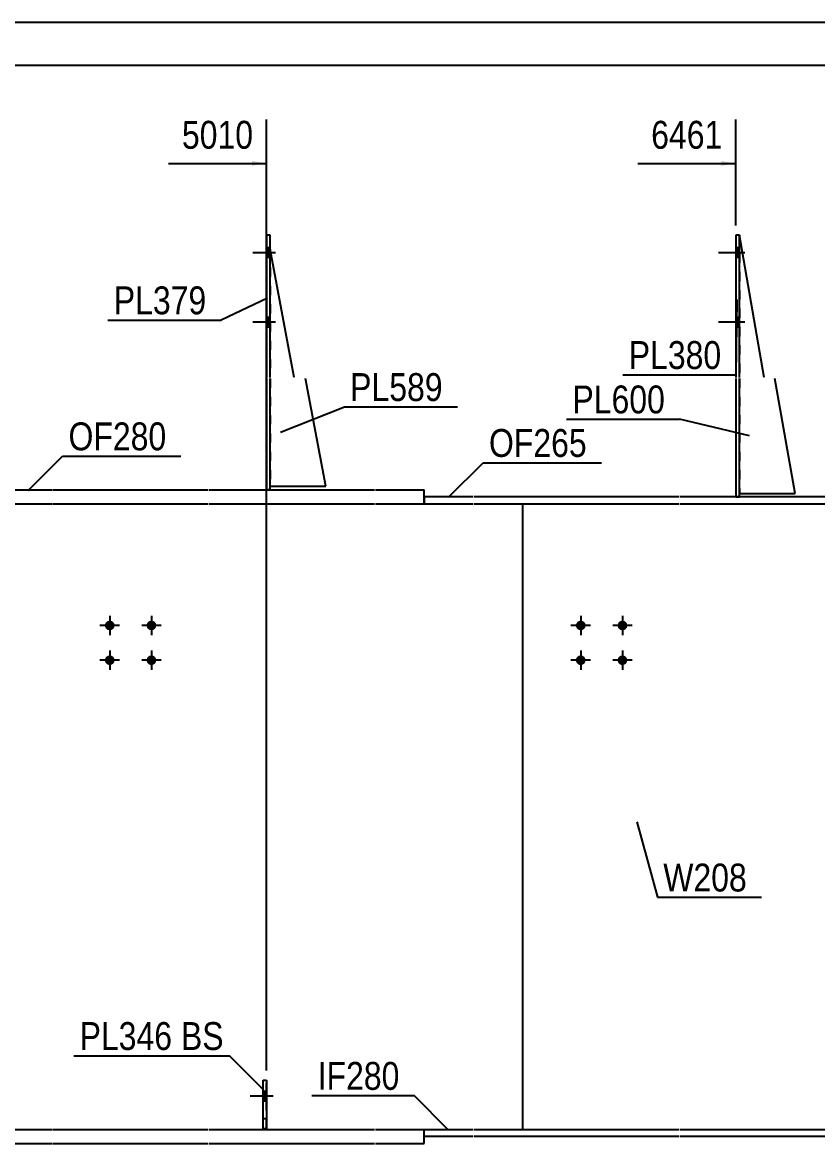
# Model space of a CAD drawing. Header units: millimetres. Extents: x -236 to 177, y -180 to 107.
# Drawn here: x -19.6 to 62, y -8.6 to 106.6 of the extents above; entities that cross this region are included whole.
import ezdxf

# ---------------------------------------------------------------- set-up
doc = ezdxf.new("R2010")
doc.units = ezdxf.units.MM
doc.linetypes.add('DXK_LINE_DOT1', pattern=[1.8814, 0.9407, -0.9407])
doc.linetypes.add('DXK_LINE_DOT2', pattern=[3.9198, 1.9599, -1.9599])
doc.styles.add('Arial Narrow', font='ARIALN.TTF', dxfattribs={"height": 0.2})

# ---------------------------------------------------------------- blocks, each defined once
blk = doc.blocks.new('Unknown-623346362-1210')
at = {"color": 5, "linetype": 'Continuous'}
blk.add_line((176.87, 106.57), (-233.13, 106.57), dxfattribs=at)
blk = doc.blocks.new('Part-623346362-2191 - 1680')
at = {"color": 2, "linetype": 'Continuous'}
for p, q in [((5.85, 84.71), (5.49, 84.71)), ((5.49, 84.71), (5.49, 70.1)), ((5.85, 70.1), (5.85, 84.71)), ((5.49, 70), (5.49, 58.57)), ((5.85, 58.57), (5.85, 70))]:
    blk.add_line(p, q, dxfattribs=at)
at = {"color": 7, "linetype": 'DXK_LINE_DOT1'}
blk.add_line((5.85, 58.57), (5.49, 58.57), dxfattribs=at)
blk = doc.blocks.new('Bolt-623346362-2204 - 1680')
at = {"linetype": 'Continuous'}
for points in [[(54.02, 82.42), (54.02, 83.42), (53.66, 83.42), (53.66, 82.42)], [(54.02, 82.42), (54.02, 83.42), (53.66, 83.42), (53.66, 82.42)], [(54.02, 75.28), (54.02, 76.28), (53.66, 76.28), (53.66, 75.28)], [(54.02, 75.28), (54.02, 76.28), (53.66, 76.28), (53.66, 75.28)]]:
    blk.add_hatch(color=3, dxfattribs=at).paths.add_polyline_path(points)
at = {"color": 3, "linetype": 'Continuous'}
for p, q in [((54.59, 82.92), (51.87, 82.92)), ((54.59, 82.92), (51.87, 82.92)), ((54.02, 83.42), (53.66, 83.42)), ((54.02, 83.42), (53.66, 83.42)), ((54.02, 82.42), (53.66, 82.42)), ((54.02, 82.42), (53.66, 82.42)), ((54.02, 76.28), (53.66, 76.28)), ((54.02, 76.28), (53.66, 76.28)), ((54.59, 75.78), (51.87, 75.78)), ((54.59, 75.78), (51.87, 75.78)), ((54.02, 75.28), (53.66, 75.28)), ((54.02, 75.28), (53.66, 75.28))]:
    blk.add_line(p, q, dxfattribs=at)
blk = doc.blocks.new('Bolt-623346362-2202 - 1680')
at = {"linetype": 'Continuous'}
for points in [[(38.24, 44.64, -1), (37.24, 44.64, -1)], [(42.52, 44.64, -1), (41.52, 44.64, -1)], [(38.24, 41.07, -1), (37.24, 41.07, -1)], [(42.52, 41.07, -1), (41.52, 41.07, -1)]]:
    blk.add_hatch(color=3, dxfattribs=at).paths.add_polyline_path(points)
at = {"color": 3, "linetype": 'Continuous'}
for p, q in [((37.74, 45.64), (37.74, 43.64)), ((42.02, 45.64), (42.02, 43.64)), ((38.74, 44.64), (36.74, 44.64)), ((43.02, 44.64), (41.02, 44.64)), ((37.74, 42.07), (37.74, 40.07)), ((42.02, 42.07), (42.02, 40.07)), ((38.74, 41.07), (36.74, 41.07)), ((43.02, 41.07), (41.02, 41.07))]:
    blk.add_line(p, q, dxfattribs=at)
blk = doc.blocks.new('Bolt-623346362-1811 - 1680')
at = {"linetype": 'Continuous'}
for points in [[(-10.1, 44.64, -1), (-11.1, 44.64, -1)], [(-5.82, 44.64, -1), (-6.82, 44.64, -1)], [(-10.1, 41.07, -1), (-11.1, 41.07, -1)], [(-5.82, 41.07, -1), (-6.82, 41.07, -1)]]:
    blk.add_hatch(color=3, dxfattribs=at).paths.add_polyline_path(points)
at = {"color": 3, "linetype": 'Continuous'}
for p, q in [((-10.6, 45.64), (-10.6, 43.64)), ((-6.32, 45.64), (-6.32, 43.64)), ((-9.6, 44.64), (-11.6, 44.64)), ((-5.32, 44.64), (-7.32, 44.64)), ((-10.6, 42.07), (-10.6, 40.07)), ((-6.32, 42.07), (-6.32, 40.07)), ((-9.6, 41.07), (-11.6, 41.07)), ((-5.32, 41.07), (-7.32, 41.07))]:
    blk.add_line(p, q, dxfattribs=at)
blk = doc.blocks.new('Part-623346362-1863 - 1680')
at = {"color": 2, "linetype": 'Continuous'}
for p, q in [((8.33, 70.1), (5.85, 83.28)), ((11.57, 58.93), (9.48, 70)), ((5.85, 58.93), (11.57, 58.93))]:
    blk.add_line(p, q, dxfattribs=at)
at = {"color": 7, "linetype": 'DXK_LINE_DOT1'}
for p, q in [((5.85, 83.28), (5.85, 70.1)), ((5.85, 70), (5.85, 58.93))]:
    blk.add_line(p, q, dxfattribs=at)
blk = doc.blocks.new('Part-623346362-1885 - 1680')
at = {"color": 7, "linetype": 'DXK_LINE_DOT1'}
for p, q in [((5.14, -7.07), (5.14, -2.07)), ((5.14, -2.07), (5.49, -2.07)), ((5.49, -7.07), (5.49, -2.07)), ((5.14, -6), (5.49, -6)), ((5.49, -7.07), (5.14, -7.07))]:
    blk.add_line(p, q, dxfattribs=at)
blk = doc.blocks.new('Part-623346362-2083 - 1680')
at = {"color": 2, "linetype": 'Continuous'}
for p, q in [((-116.04, -7.14), (-16.49, -7.14)), ((-16.39, -7.14), (-0.53, -7.14)), ((-0.43, -7.14), (16.57, -7.14)), ((16.67, -7.14), (21.67, -7.14)), ((21.67, -8.57), (21.67, -7.14)), ((-116.04, -8.57), (-16.49, -8.57)), ((-16.39, -8.57), (-0.53, -8.57)), ((-0.43, -8.57), (16.57, -8.57)), ((16.67, -8.57), (21.67, -8.57))]:
    blk.add_line(p, q, dxfattribs=at)
blk = doc.blocks.new('Part-623346362-2318 - 1680')
at = {"color": 2, "linetype": 'Continuous'}
for p, q in [((-21.49, 58.57), (-16.49, 58.57)), ((-16.39, 58.57), (-0.53, 58.57)), ((-0.43, 58.57), (16.57, 58.57)), ((16.67, 58.57), (21.67, 58.57)), ((21.67, 57.14), (21.67, 58.57)), ((-21.49, 57.14), (-16.49, 57.14)), ((-16.39, 57.14), (-0.53, 57.14)), ((-0.43, 57.14), (16.57, 57.14)), ((16.67, 57.14), (21.67, 57.14))]:
    blk.add_line(p, q, dxfattribs=at)
at = {"color": 7, "linetype": 'DXK_LINE_DOT1'}
blk.add_line((-21.49, 57.14), (-21.49, 58.57), dxfattribs=at)
blk = doc.blocks.new('Part-623346362-1988 - 1680')
at = {"color": 7, "linetype": 'DXK_LINE_DOT1'}
for p, q in [((31.77, 57.14), (31.77, -7.14)), ((31.77, 57.14), (47.81, 57.14)), ((47.91, 57.14), (64.73, 57.14)), ((64.83, 57.14), (80.68, 57.14)), ((80.78, 57.14), (97.78, 57.14)), ((97.88, 57.14), (113.74, 57.14)), ((113.84, 57.14), (130.66, 57.14)), ((130.76, 57.14), (155.97, 57.14)), ((155.97, 57.14), (155.97, -7.14)), ((31.77, -7.14), (47.81, -7.14)), ((47.91, -7.14), (64.73, -7.14)), ((64.83, -7.14), (80.68, -7.14)), ((80.78, -7.14), (97.78, -7.14)), ((97.88, -7.14), (113.74, -7.14)), ((113.84, -7.14), (130.66, -7.14)), ((130.76, -7.14), (155.97, -7.14))]:
    blk.add_line(p, q, dxfattribs=at)
blk = doc.blocks.new('Part-623346362-2061 - 1680')
at = {"color": 2, "linetype": 'Continuous'}
for p, q in [((26.67, 57.86), (21.67, 57.86)), ((47.81, 57.86), (26.77, 57.86)), ((64.73, 57.86), (47.91, 57.86)), ((80.68, 57.86), (64.83, 57.86)), ((97.78, 57.86), (80.78, 57.86)), ((113.74, 57.86), (97.88, 57.86)), ((130.66, 57.86), (113.84, 57.86)), ((155.97, 57.86), (130.76, 57.86)), ((21.67, 57.14), (26.67, 57.14)), ((26.77, 57.14), (47.81, 57.14)), ((47.91, 57.14), (64.73, 57.14)), ((64.83, 57.14), (80.68, 57.14)), ((80.78, 57.14), (97.78, 57.14)), ((97.88, 57.14), (113.74, 57.14)), ((113.84, 57.14), (130.66, 57.14)), ((130.76, 57.14), (155.97, 57.14))]:
    blk.add_line(p, q, dxfattribs=at)
at = {"color": 7, "linetype": 'DXK_LINE_DOT1'}
for p, q in [((21.67, 57.86), (21.67, 57.14)), ((155.97, 57.14), (155.97, 57.86))]:
    blk.add_line(p, q, dxfattribs=at)
blk = doc.blocks.new('Part-623346362-2161 - 1680')
at = {"color": 7, "linetype": 'DXK_LINE_DOT1'}
for p, q in [((-116.04, 57.14), (-16.49, 57.14)), ((-16.39, 57.14), (-0.53, 57.14)), ((-0.43, 57.14), (16.57, 57.14)), ((16.67, 57.14), (26.67, 57.14)), ((26.77, 57.14), (31.77, 57.14)), ((-116.04, -7.14), (-16.49, -7.14)), ((-16.39, -7.14), (-0.53, -7.14)), ((-0.43, -7.14), (16.57, -7.14)), ((16.67, -7.14), (26.67, -7.14)), ((26.77, -7.14), (31.77, -7.14))]:
    blk.add_line(p, q, dxfattribs=at)
at = {"color": 2, "linetype": 'Continuous'}
blk.add_line((31.77, 57.14), (31.77, -7.14), dxfattribs=at)
blk = doc.blocks.new('Part-623346362-2201 - 1680')
at = {"color": 2, "linetype": 'Continuous'}
for p, q in [((54.02, 84.71), (53.66, 84.71)), ((53.66, 84.71), (53.66, 70.1)), ((54.02, 70.1), (54.02, 84.71)), ((53.66, 70), (53.66, 57.86)), ((54.02, 57.86), (54.02, 70))]:
    blk.add_line(p, q, dxfattribs=at)
at = {"color": 7, "linetype": 'DXK_LINE_DOT1'}
blk.add_line((53.66, 57.86), (54.02, 57.86), dxfattribs=at)
blk = doc.blocks.new('Bolt-623346362-2203 - 1680')
at = {"linetype": 'Continuous'}
for points in [[(5.85, 82.42), (5.85, 83.42), (5.49, 83.42), (5.49, 82.42)], [(5.85, 82.42), (5.85, 83.42), (5.49, 83.42), (5.49, 82.42)], [(5.85, 75.28), (5.85, 76.28), (5.49, 76.28), (5.49, 75.28)], [(5.85, 75.28), (5.85, 76.28), (5.49, 76.28), (5.49, 75.28)]]:
    blk.add_hatch(color=3, dxfattribs=at).paths.add_polyline_path(points)
at = {"color": 3, "linetype": 'Continuous'}
for p, q in [((6.42, 82.92), (4.07, 82.92)), ((6.42, 82.92), (4.07, 82.92)), ((5.85, 83.42), (5.49, 83.42)), ((5.85, 83.42), (5.49, 83.42)), ((5.85, 82.42), (5.49, 82.42)), ((5.85, 82.42), (5.49, 82.42)), ((5.85, 76.28), (5.49, 76.28)), ((5.85, 76.28), (5.49, 76.28)), ((6.42, 75.78), (4.07, 75.78)), ((6.42, 75.78), (4.07, 75.78)), ((5.85, 75.28), (5.49, 75.28)), ((5.85, 75.28), (5.49, 75.28))]:
    blk.add_line(p, q, dxfattribs=at)
blk = doc.blocks.new('Bolt-623346362-2207 - 1680')
at = {"color": 3, "linetype": 'DXK_LINE_DOT2'}
for p, q in [((5.49, -3.21), (5.14, -3.21)), ((6.07, -3.71), (5.14, -3.71)), ((5.49, -4.21), (5.14, -4.21))]:
    blk.add_line(p, q, dxfattribs=at)
blk = doc.blocks.new('Part-623346362-2252 - 1680')
at = {"color": 2, "linetype": 'Continuous'}
for p, q in [((21.67, -7.14), (26.67, -7.14)), ((26.67, -7.86), (21.67, -7.86)), ((26.77, -7.14), (47.81, -7.14)), ((47.81, -7.86), (26.77, -7.86)), ((47.91, -7.14), (64.73, -7.14)), ((64.73, -7.86), (47.91, -7.86)), ((64.83, -7.14), (80.68, -7.14)), ((80.68, -7.86), (64.83, -7.86)), ((80.78, -7.14), (97.78, -7.14)), ((97.78, -7.86), (80.78, -7.86)), ((97.88, -7.14), (113.74, -7.14)), ((113.74, -7.86), (97.88, -7.86)), ((113.84, -7.14), (130.66, -7.14)), ((130.66, -7.86), (113.84, -7.86)), ((130.76, -7.14), (155.97, -7.14)), ((155.97, -7.86), (130.76, -7.86))]:
    blk.add_line(p, q, dxfattribs=at)
at = {"color": 7, "linetype": 'DXK_LINE_DOT1'}
for p, q in [((21.67, -7.86), (21.67, -7.14)), ((155.97, -7.14), (155.97, -7.86))]:
    blk.add_line(p, q, dxfattribs=at)
blk = doc.blocks.new('Part-623346362-12282 - 1680')
at = {"color": 2, "linetype": 'Continuous'}
for p, q in [((56.58, 70.1), (54.02, 84.71)), ((59.73, 58.21), (57.66, 70)), ((54.02, 58.21), (59.73, 58.21))]:
    blk.add_line(p, q, dxfattribs=at)
at = {"color": 7, "linetype": 'DXK_LINE_DOT1'}
for p, q in [((54.02, 84.71), (54.02, 70.1)), ((54.02, 70), (54.02, 58.21))]:
    blk.add_line(p, q, dxfattribs=at)
blk = doc.blocks.new('Part-623346362-12283 - 1680')
at = {"color": 2, "linetype": 'Continuous'}
for p, q in [((5.14, -7.07), (5.14, -2.07)), ((5.14, -2.07), (5.49, -2.07)), ((5.49, -2.07), (5.49, -7.07)), ((5.49, -7.07), (5.14, -7.07))]:
    blk.add_line(p, q, dxfattribs=at)
blk = doc.blocks.new('Bolt-623346362-12290 - 1680')
at = {"linetype": 'Continuous'}
blk.add_hatch(color=3, dxfattribs=at).paths.add_polyline_path([(5.49, -4.21), (5.49, -3.21), (5.14, -3.21), (5.14, -4.21)])
at = {"color": 3, "linetype": 'Continuous'}
for p, q in [((5.49, -3.21), (5.14, -3.21)), ((6.17, -3.71), (3.82, -3.71)), ((5.49, -4.21), (5.14, -4.21))]:
    blk.add_line(p, q, dxfattribs=at)
blk = doc.blocks.new('StraightDimension-623346362-13447 - 1680')
at = {"linetype": 'Continuous'}
blk.add_hatch(color=7, dxfattribs=at).paths.add_polyline_path([(3.99, 92.35), (5.49, 92.1), (3.99, 91.85)])
at = {"color": 7, "linetype": 'Continuous'}
for p, q in [((5.49, -1.07), (5.49, 96.6)), ((-4.57, 92.1), (5.49, 92.1))]:
    blk.add_line(p, q, dxfattribs=at)
at = {"color": 0}
blk.add_wipeout([(4.72, 93), (4.72, 97.2), (-3.79, 97.2), (-3.79, 93)], dxfattribs=at)
at = {"color": 3, "style": 'Arial Narrow'}
blk.add_text('5010', height=2.863, dxfattribs=at).set_placement((-3.19, 93.6))
blk = doc.blocks.new('StraightDimension-623346362-13446 - 1680')
at = {"linetype": 'Continuous'}
blk.add_hatch(color=7, dxfattribs=at).paths.add_polyline_path([(52.16, 92.35), (53.66, 92.1), (52.16, 91.85)])
at = {"color": 7, "linetype": 'Continuous'}
for p, q in [((53.66, 85.71), (53.66, 96.6)), ((43.6, 92.1), (53.66, 92.1))]:
    blk.add_line(p, q, dxfattribs=at)
at = {"color": 0}
blk.add_wipeout([(52.88, 93), (52.88, 97.2), (44.37, 97.2), (44.37, 93)], dxfattribs=at)
at = {"color": 3, "style": 'Arial Narrow'}
blk.add_text('6461', height=2.863, dxfattribs=at).set_placement((44.97, 93.6))
blk = doc.blocks.new('StraightDimension-623346362-2369 - 1680')
at = {"color": 7, "linetype": 'Continuous'}
blk.add_line((-215.36, 102.18), (157.4, 102.18), dxfattribs=at)
blk = doc.blocks.new('Mark-623346362-2187 - 1680')
at = {"color": 7, "linetype": 'Continuous'}
for p in [(5.59, 78.26), (-10.78, 76)]:
    blk.add_line(p, (0.83, 76), dxfattribs=at)
at = {"color": 0}
blk.add_wipeout([(-0.67, 76.6), (-0.67, 79.6), (-10.18, 79.6), (-10.18, 76.6)], dxfattribs=at)
blk.add_wipeout([(-0.67, 76.6), (-0.67, 79.6), (-10.18, 79.6), (-10.18, 76.6)], dxfattribs=at)
at = {"color": 3, "style": 'Arial Narrow'}
blk.add_text('PL379', height=2.863, dxfattribs=at).set_placement((-10.18, 76.6))
blk = doc.blocks.new('Mark-623346362-1859 - 1680')
at = {"color": 7, "linetype": 'Continuous'}
for p, q in [((6.91, 64.48), (13.48, 67.09)), ((13.48, 67.09), (25.08, 67.09))]:
    blk.add_line(p, q, dxfattribs=at)
at = {"color": 0}
blk.add_wipeout([(23.58, 67.69), (23.58, 70.69), (14.08, 70.69), (14.08, 67.69)], dxfattribs=at)
blk.add_wipeout([(23.58, 67.69), (23.58, 70.69), (14.08, 70.69), (14.08, 67.69)], dxfattribs=at)
at = {"color": 3, "style": 'Arial Narrow'}
blk.add_text('PL589', height=2.863, dxfattribs=at).set_placement((14.08, 67.69))
blk = doc.blocks.new('Mark-623346362-1984 - 1680')
at = {"color": 7, "linetype": 'Continuous'}
for p, q in [((43.51, 24.46), (45.61, 16.72)), ((45.61, 16.72), (56.3, 16.72))]:
    blk.add_line(p, q, dxfattribs=at)
at = {"color": 0}
blk.add_wipeout([(54.8, 17.32), (54.8, 20.32), (46.21, 20.32), (46.21, 17.32)], dxfattribs=at)
blk.add_wipeout([(54.8, 17.32), (54.8, 20.32), (46.21, 20.32), (46.21, 17.32)], dxfattribs=at)
at = {"color": 3, "style": 'Arial Narrow'}
blk.add_text('W208', height=2.863, dxfattribs=at).set_placement((46.21, 17.32))
blk = doc.blocks.new('Mark-623346362-2197 - 1680')
at = {"color": 7, "linetype": 'Continuous'}
for p in [(53.75, 78.11), (42.07, 70.38)]:
    blk.add_line(p, (53.67, 70.38), dxfattribs=at)
at = {"color": 0}
blk.add_wipeout([(52.17, 70.98), (52.17, 73.98), (42.67, 73.98), (42.67, 70.98)], dxfattribs=at)
blk.add_wipeout([(52.17, 70.98), (52.17, 73.98), (42.67, 73.98), (42.67, 70.98)], dxfattribs=at)
at = {"color": 3, "style": 'Arial Narrow'}
blk.add_text('PL380', height=2.863, dxfattribs=at).set_placement((42.67, 70.98))
blk = doc.blocks.new('Mark-623346362-2057 - 1680')
at = {"color": 7, "linetype": 'Continuous'}
for p, q in [((24.18, 57.82), (27.72, 61.35)), ((27.72, 61.35), (39.87, 61.35))]:
    blk.add_line(p, q, dxfattribs=at)
at = {"color": 0}
blk.add_wipeout([(38.37, 61.95), (38.37, 64.95), (28.32, 64.95), (28.32, 61.95)], dxfattribs=at)
blk.add_wipeout([(38.37, 61.95), (38.37, 64.95), (28.32, 64.95), (28.32, 61.95)], dxfattribs=at)
at = {"color": 3, "style": 'Arial Narrow'}
blk.add_text('OF265', height=2.863, dxfattribs=at).set_placement((28.32, 61.95))
blk = doc.blocks.new('Mark-623346362-2248 - 1680')
at = {"color": 7, "linetype": 'Continuous'}
for p in [(10.14, -3.65), (24.18, -7.18)]:
    blk.add_line(p, (20.65, -3.65), dxfattribs=at)
at = {"color": 0}
blk.add_wipeout([(19.15, -3.05), (19.15, -0.05), (10.74, -0.05), (10.74, -3.05)], dxfattribs=at)
blk.add_wipeout([(19.15, -3.05), (19.15, -0.05), (10.74, -0.05), (10.74, -3.05)], dxfattribs=at)
at = {"color": 3, "style": 'Arial Narrow'}
blk.add_text('IF280', height=2.863, dxfattribs=at).set_placement((10.74, -3.05))
blk = doc.blocks.new('Mark-623346362-2314 - 1680')
at = {"color": 7, "linetype": 'Continuous'}
for p, q in [((-18.97, 58.5), (-15.43, 62.03)), ((-15.43, 62.03), (-3.29, 62.03))]:
    blk.add_line(p, q, dxfattribs=at)
at = {"color": 0}
blk.add_wipeout([(-4.79, 62.63), (-4.79, 65.63), (-14.83, 65.63), (-14.83, 62.63)], dxfattribs=at)
blk.add_wipeout([(-4.79, 62.63), (-4.79, 65.63), (-14.83, 65.63), (-14.83, 62.63)], dxfattribs=at)
at = {"color": 3, "style": 'Arial Narrow'}
blk.add_text('OF280', height=2.863, dxfattribs=at).set_placement((-14.83, 62.63))
blk = doc.blocks.new('Mark-623346362-12390 - 1680')
at = {"color": 7, "linetype": 'Continuous'}
for p in [(36.29, 65.82), (55.07, 64.12)]:
    blk.add_line(p, (47.89, 65.82), dxfattribs=at)
at = {"color": 0}
blk.add_wipeout([(46.39, 66.42), (46.39, 69.42), (36.89, 69.42), (36.89, 66.42)], dxfattribs=at)
blk.add_wipeout([(46.39, 66.42), (46.39, 69.42), (36.89, 69.42), (36.89, 66.42)], dxfattribs=at)
at = {"color": 3, "style": 'Arial Narrow'}
blk.add_text('PL600', height=2.863, dxfattribs=at).set_placement((36.89, 66.42))
blk = doc.blocks.new('MarkSet-623346362-13435 - 1680')
at = {"color": 7, "linetype": 'Continuous'}
for p in [(-14.29, 0.44), (5.23, -3.09)]:
    blk.add_line(p, (1.69, 0.44), dxfattribs=at)
at = {"color": 0}
for points in [[(-4.19, 1.04), (-4.19, 4.04), (-13.69, 4.04), (-13.69, 1.04)], [(1.09, 1.04), (1.09, 4.04), (-3.29, 4.04), (-3.29, 1.04)]]:
    blk.add_wipeout(points, dxfattribs=at)
for points in [[(-4.19, 1.04), (-4.19, 4.04), (-13.69, 4.04), (-13.69, 1.04)], [(1.09, 1.04), (1.09, 4.04), (-3.29, 4.04), (-3.29, 1.04)]]:
    blk.add_wipeout(points, dxfattribs=at)
at = {"color": 3, "style": 'Arial Narrow'}
for s, p in [('PL346', (-13.69, 1.04)), ('BS', (-3.29, 1.04))]:
    blk.add_text(s, height=2.863, dxfattribs=at).set_placement(p)

msp = doc.modelspace()

# ---------------------------------------------------------------- block references
for name in ['Unknown-623346362-1210', 'Part-623346362-2191 - 1680', 'Part-623346362-2201 - 1680', 'Part-623346362-12282 - 1680', 'Bolt-623346362-2203 - 1680', 'Part-623346362-1863 - 1680', 'Bolt-623346362-2204 - 1680', 'Part-623346362-2318 - 1680', 'Part-623346362-2061 - 1680', 'Part-623346362-2161 - 1680', 'Part-623346362-1988 - 1680', 'Bolt-623346362-1811 - 1680', 'Bolt-623346362-2202 - 1680', 'Part-623346362-1885 - 1680', 'Part-623346362-12283 - 1680', 'Bolt-623346362-12290 - 1680', 'Bolt-623346362-2207 - 1680', 'Part-623346362-2083 - 1680', 'Part-623346362-2252 - 1680']:
    msp.add_blockref(name, (0, 0))

# ---------------------------------------------------------------- next in the draw order: block references
for name in ['StraightDimension-623346362-13447 - 1680', 'StraightDimension-623346362-13446 - 1680', 'Mark-623346362-1984 - 1680', 'Mark-623346362-2248 - 1680']:
    msp.add_blockref(name, (0, 0))

# ---------------------------------------------------------------- next in the draw order: block references
for name in ['StraightDimension-623346362-2369 - 1680', 'MarkSet-623346362-13435 - 1680']:
    msp.add_blockref(name, (0, 0))

# ---------------------------------------------------------------- next in the draw order: block references
for name in ['Mark-623346362-2187 - 1680', 'Mark-623346362-2197 - 1680', 'Mark-623346362-1859 - 1680', 'Mark-623346362-2314 - 1680']:
    msp.add_blockref(name, (0, 0))

# ---------------------------------------------------------------- next in the draw order: block references
msp.add_blockref('Mark-623346362-2057 - 1680', (0, 0))

# ---------------------------------------------------------------- next in the draw order: block references
msp.add_blockref('Mark-623346362-12390 - 1680', (0, 0))

doc.saveas('drawing.dxf')
